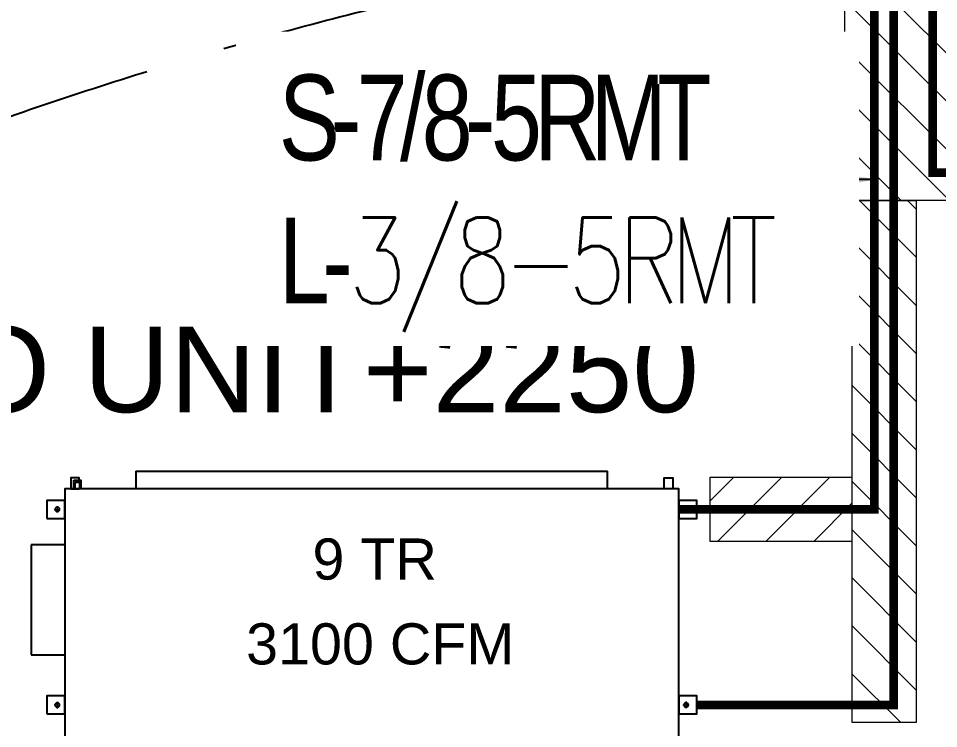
# Model space of a CAD drawing. Header units: millimetres. Extents: x 148480 to 578986, y 39883 to 155062.
# Drawn here: x 237078 to 239226, y 86727 to 88385 of the extents above; entities that cross this region are included whole.
import ezdxf

# ---------------------------------------------------------------- set-up
doc = ezdxf.new("R2010")
doc.units = ezdxf.units.MM
doc.linetypes.add('CENTERX2', pattern=[4, 2.5, -0.5, 0.5, -0.5])
doc.linetypes.add('HIDDEN', pattern=[0.375, 0.25, -0.125])
doc.layers.add('CB-AC CABLE TRAY', color=213, linetype='Continuous', lineweight=15)
for name, color, linetype in [('Flooring', 44, 'Continuous'), ('Layer4', 6, 'Continuous'), ('M HVAC DRAIN PIPE', 30, 'Continuous'), ('M-HVAC VRV PIPE', 4, 'Continuous'), ('M-HVAC-AC TEXT', 255, 'Continuous'), ('M-HVAC-BOF', 6, 'Continuous'), ('M-HVAC-EADUCT', 140, 'Continuous'), ('M-HVAC-TEXT', 7, 'Continuous'), ('M-LP-VRF-EQUIP', 1, 'Continuous'), ('PCE-HVACTEXT', 7, 'Continuous')]:
    doc.layers.add(name, color=color, linetype=linetype)
doc.styles.add('ARAIL', font='arial.ttf')
doc.styles.add('romans', font='stylu.ttf', dxfattribs={"height": 125})
doc.styles.add('rs', font='romans.shx', dxfattribs={"width": 0.75})
doc.styles.get("Standard").update_dxf_attribs({"font": 'arial.ttf'})
doc.dimstyles.new('GLAZ ALU', dxfattribs={"dimscale": 100, "dimtxt": 2, "dimasz": 1.4, "dimexe": 0.8, "dimexo": 0.8, "dimgap": 0.75, "dimtad": 1, "dimdec": 0, "dimzin": 0, "dimdsep": 46, "dimtxsty": 'rs', "dimcen": 0.09, "dimclrd": 8, "dimclre": 8, "dimclrt": 2, "dimadec": 0, "dimazin": 0, "dimtfac": 1, "dimtdec": 0, "dimtmove": 0, "dimatfit": 3, "dimfxl": 1, "dimtolj": 1, "dimtzin": 0, "dimarcsym": 0})

# ---------------------------------------------------------------- blocks, each defined once
blk = doc.blocks.new('GFC1')
at = {"layer": 'Flooring', "color": 8, "linetype": 'HIDDEN', "ltscale": 1500}
for centre, radius, start, end in [((300007.7, 78255.1), 12777.8, 229.90697, 79.60318), ((312848.3, 80077), 9598.5, 16.54068, 121.95899)]:
    blk.add_arc(centre, radius, start, end, dxfattribs=at)
blk = doc.blocks.new('*U126')
at = {"layer": 'CB-AC CABLE TRAY', "true_color": 0xa953a0}
h = blk.add_hatch(dxfattribs=at)
h.set_pattern_fill('ANSI31', color=215, scale=25)
h.set_pattern_definition([(45, (-901814.42, 1102908.81), (-56.1266008, 56.1266008), [])])
h.paths.add_polyline_path([(-88704.9, -150.4), (-88704.9, 149.6), (-85750.1, 149.6), (-85750.1, -150.4)])
at = {"layer": 'CB-AC CABLE TRAY', "color": 215, "true_color": 0xa953a0}
blk.add_lwpolyline([(-88704.9, -150.4), (-88704.9, 149.6), (-85750.1, 149.6), (-85750.1, -150.4)], close=True, dxfattribs=at)
blk = doc.blocks.new('*U129')
at = {"layer": 'CB-AC CABLE TRAY', "true_color": 0xa953a0}
h = blk.add_hatch(dxfattribs=at)
h.set_pattern_fill('ANSI31', color=215, scale=25)
h.set_pattern_definition([(45, (-904438.494, 1102758.81), (-56.1266008, 56.1266008), [])])
h.paths.add_polyline_path([(-88704.9, -150.4), (-88704.9, -0.4), (-88374.2, -0.4), (-88374.2, -150.4)])
at = {"layer": 'CB-AC CABLE TRAY', "color": 215, "true_color": 0xa953a0}
blk.add_lwpolyline([(-88704.9, -150.4), (-88704.9, -0.4), (-88374.2, -0.4), (-88374.2, -150.4)], close=True, dxfattribs=at)
blk = doc.blocks.new('*U128')
at = {"layer": 'CB-AC CABLE TRAY', "true_color": 0xa953a0}
h = blk.add_hatch(dxfattribs=at)
h.set_pattern_fill('ANSI31', color=215, scale=25)
h.set_pattern_definition([(45, (-903550.68, 1102758.81), (-56.1266008, 56.1266008), [])])
h.paths.add_polyline_path([(-88704.9, -150.4), (-88704.9, -0.4), (-87486.3, -0.4), (-87486.3, -150.4)])
at = {"layer": 'CB-AC CABLE TRAY', "color": 215, "true_color": 0xa953a0}
blk.add_lwpolyline([(-88704.9, -150.4), (-88704.9, -0.4), (-87486.3, -0.4), (-87486.3, -150.4)], close=True, dxfattribs=at)
blk = doc.blocks.new('Ductable inverter-8TR')
at = {"layer": 'M-LP-VRF-EQUIP', "color": 6, "linetype": 'CENTERX2', "lineweight": 5}
for p, q in [((722124.4, -338928.6), (722109.8, -338928.6)), ((722116.1, -338935.9), (722116.1, -338921.2)), ((722579.9, -338928.6), (722565.2, -338928.6)), ((722572.6, -338935.9), (722572.6, -338921.2)), ((722116.1, -340403.5), (722116.1, -340388.8)), ((722572.6, -340403.5), (722572.6, -340388.8)), ((722122.2, -340396.1), (722107.5, -340396.1)), ((722579.9, -340396.1), (722565.2, -340396.1))]:
    blk.add_line(p, q, dxfattribs=at)
at = {"layer": 'M-LP-VRF-EQUIP', "color": 190}
for p, q in [((722038.2, -339112.2), (722009.9, -339112.2)), ((722009.9, -340212.5), (722009.9, -339112.2)), ((722620.2, -339112.2), (722662.1, -339112.2)), ((722662.1, -340212.5), (722662.1, -339112.2)), ((722009.9, -340212.5), (722038.2, -340212.5)), ((722662.1, -340212.5), (722620.2, -340212.5))]:
    blk.add_line(p, q, dxfattribs=at)
at = {"layer": 'M-LP-VRF-EQUIP', "color": 3}
for p, q in [((722232.8, -340457.4), (722232.8, -340378.8)), ((722489.5, -340378.8), (722489.5, -340457.4)), ((722489.5, -340457.4), (722232.8, -340457.4))]:
    blk.add_line(p, q, dxfattribs=at)
at = {"layer": 'M-LP-VRF-EQUIP', "color": 4}
for points in [[(722095.2, -338945.8), (722095.2, -338903.9), (722137.1, -338903.9), (722137.1, -338945.8)], [(722551.6, -338945.8), (722551.6, -338903.9), (722593.5, -338903.9), (722593.5, -338945.8)], [(722095.2, -340420.8), (722095.2, -340378.8), (722137.1, -340378.8), (722137.1, -340420.8)], [(722551.6, -340420.8), (722551.6, -340378.8), (722593.5, -340378.8), (722593.5, -340420.8)]]:
    blk.add_lwpolyline(points, close=True, dxfattribs=at)
at = {"layer": 'M-LP-VRF-EQUIP', "color": 190}
blk.add_lwpolyline([(722038.2, -340378.8), (722038.2, -338945.8), (722620.2, -338945.8), (722620.2, -340378.8)], close=True, dxfattribs=at)
at = {"layer": 'M-LP-VRF-EQUIP', "color": 2}
blk.add_lwpolyline([(722620.2, -338959.9), (722620.2, -338979.9), (722646.4, -338979.9), (722646.4, -338959.9)], close=True, dxfattribs=at)
at = {"layer": 'M-LP-VRF-EQUIP', "color": 6}
blk.add_lwpolyline([(722641.1, -340357.8), (722641.1, -340341.2), (722620.2, -340341.2), (722620.2, -340357.8)], close=True, dxfattribs=at)
at = {"layer": 'M-LP-VRF-EQUIP', "color": 5}
blk.add_lwpolyline([(722635.9, -340354.5), (722635.9, -340344.5), (722620.2, -340344.5), (722620.2, -340354.5)], close=True, dxfattribs=at)
at = {"layer": 'M-LP-VRF-EQUIP', "color": 2}
blk.add_lwpolyline([(722641.1, -340344.7), (722646.4, -340344.7), (722646.4, -340364.8), (722620.2, -340364.8), (722620.2, -340344.7)], dxfattribs=at)
at = {"layer": 'M-LP-VRF-EQUIP', "color": 4}
for centre in [(722116.1, -338928.6), (722572.6, -338928.6), (722116.1, -340396.1), (722572.6, -340396.1)]:
    blk.add_circle(centre, 5.24, dxfattribs=at)

msp = doc.modelspace()

# ---------------------------------------------------------------- block references
at = {"layer": 'Layer4', "linetype": 'Continuous', "rotation": 360}
msp.add_blockref('GFC1', (-72632.4, -986), dxfattribs=at)

# ---------------------------------------------------------------- next in the draw order: linework, layer by layer
at = {"layer": 'M HVAC DRAIN PIPE', "color": 30, "linetype": 'Continuous', "const_width": 20}
msp.add_lwpolyline([(231476.2, 91173.2), (239120.9, 91173.2), (239120.9, 86782.6), (238661.4, 86782.6)], dxfattribs=at)
at = {"layer": 'M-HVAC VRV PIPE', "color": 6, "linetype": 'Continuous'}
msp.add_lwpolyline([(238353.4, 91111.3, 20, 20, 0), (239211.7, 91111.3, 20, 20, 0), (239211.7, 88025, 20, 20, 0), (242198.7, 88025, 20, 20, 0), (244172.7, 88025, 0, 0, 0)], format="xyseb", dxfattribs=at)
at = {"layer": 'M-HVAC VRV PIPE', "color": 6, "linetype": 'Continuous', "const_width": 20}
msp.add_lwpolyline([(238352.9, 90994.8), (239075.8, 90994.8), (239075.8, 87239.1), (238618.9, 87239.1)], dxfattribs=at)

# ---------------------------------------------------------------- next in the draw order: block references
at = {"layer": 'CB-AC CABLE TRAY', "color": 4, "linetype": 'HIDDEN'}
for name, p, rotation in [('*U126', (239156.6, 2209.9, 0), 269.9997198436913), ('*U128', (239173.5, -744.9), 269.9997198437011), ('*U129', (327397.6, 87314.1), 359.9997198436912)]:
    msp.add_blockref(name, p, dxfattribs=dict(at, rotation=rotation))
at = {"layer": 'M-HVAC-EADUCT', "color": 0, "linetype": 'Continuous', "xscale": -1, "rotation": 269.9999999999998}
msp.add_blockref('Ductable inverter-8TR', (577564.8, -635333.5), dxfattribs=at)

# ---------------------------------------------------------------- next in the draw order: texts
at = {"layer": 'M-HVAC-AC TEXT', "color": 7}
for s, p in [('9 TR ', (237764.1, 87075.2, 0)), ('3100 CFM ', (237609.3, 86877.2, 0))]:
    msp.add_text(s, height=96, dxfattribs=at).set_placement(p)
at = {"layer": 'M-HVAC-BOF', "color": 6, "lineweight": -2, "insert": (236748.6, 87665.9), "char_height": 200, "width": 1944.926, "attachment_point": 1, "style": 'ARAIL'}
msp.add_mtext('BO UNIT+2250', dxfattribs=at)

# ---------------------------------------------------------------- next in the draw order: leaders
at = {"layer": 'PCE-HVACTEXT', "ltscale": 0.25}
msp.add_leader([(239081.9, 88008.9), (237685, 88008.9)], dimstyle='GLAZ ALU', override={"dimtad": 0, "dimclrd": 7, "dimclrt": 256, "dimfxl": 100, "dimfxlon": 1, "dimtfill": 1, "dimarcsym": 1}, dxfattribs=at)

# ---------------------------------------------------------------- next in the draw order: texts
at = {"layer": 'M-HVAC-TEXT', "insert": (238939.9, 87653.6, 0.9), "char_height": 200, "width": 1254.3, "attachment_point": 9, "style": 'romans', "bg_fill": 2}
msp.add_mtext('\\pxql;{\\W0.8;\\T0.8;\\C6;S-7/8-5RMT\\P\\pt1;L-\\Fromans.shx|c1;3/8-5RMT}', dxfattribs=at)

doc.saveas('drawing.dxf')
